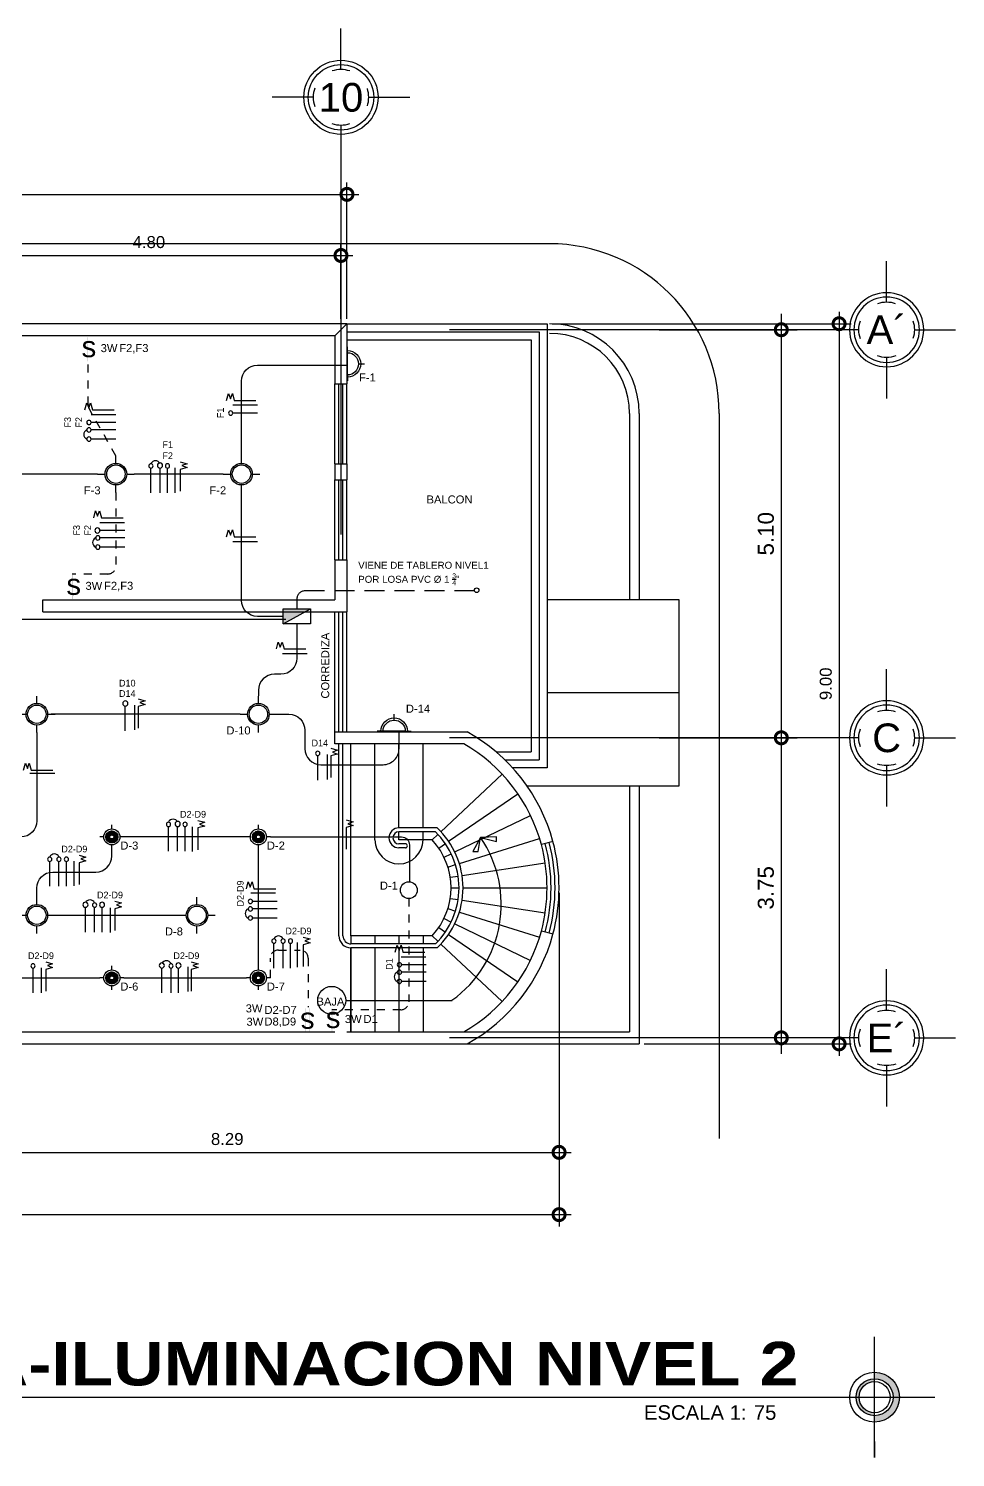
# Model space of a CAD drawing. Header units: inches. Extents: x -370 to 18, y -197 to 199.
# Drawn here: x -274.77 to -263.2, y -147.54 to -129.68 of the extents above; entities that cross this region are included whole.
import ezdxf
from ezdxf.enums import TextEntityAlignment as Align

# ---------------------------------------------------------------- set-up
doc = ezdxf.new("R2010")
doc.units = ezdxf.units.IN
doc.header["$MEASUREMENT"] = 0
doc.header["$PDMODE"] = 34
doc.header["$PDSIZE"] = 0.2
for name, pattern in [('CENTER2', [28.575, 19.05, -3.175, 3.175, -3.175]), ('DASHED', [0.75, 0.5, -0.25]), ('DASHED2', [0.375, 0.25, -0.125])]:
    doc.linetypes.add(name, pattern=pattern)
for name, color, linetype in [('-EJES', 1, 'Continuous'), ('ejes y cotas', 5, 'Continuous'), ('iluminacion', 2, 'Continuous'), ('labeltit', 3, 'Continuous'), ('PLANILLA', 7, 'Continuous')]:
    doc.layers.add(name, color=color, linetype=linetype)
doc.styles.add('1', font='arial.ttf')
doc.styles.add('2', font='')
doc.styles.add('ARIAL', font='arial.ttf', dxfattribs={"height": 0.14})
doc.styles.get("Standard").update_dxf_attribs({"font": 'arial.ttf'})
doc.styles.add('Txt-02', font='ERASLGHT.TTF')
doc.styles.get('2').set_extended_font_data('Arial Black')
doc.dimstyles.new('E100', dxfattribs={"dimtxt": 0.15, "dimasz": 0.15, "dimexe": 0.15, "dimexo": 0.0625, "dimgap": 0.09, "dimtad": 1, "dimzin": 0, "dimdsep": 46, "dimtxsty": 'Standard', "dimblk": 'DOTSMALL', "dimcen": 0.09, "dimdle": 0.15, "dimclrd": 1, "dimclre": 1, "dimclrt": 2, "dimazin": 0, "dimtfac": 1, "dimtofl": 0, "dimtmove": 1, "dimatfit": 1, "dimldrblk": 'OPEN90', "dimfxl": 1, "dimtolj": 1, "dimtzin": 0, "dimarcsym": 0})

# ---------------------------------------------------------------- blocks, each defined once
blk = doc.blocks.new('EJE NORTE NUEVO')
at = {"color": 8}
for p, q in [((0, 3.252), (0, 3.764)), ((-0.347, 2.905), (-0.859, 2.905)), ((0.347, 2.905), (0.859, 2.905))]:
    blk.add_line(p, q, dxfattribs=at)
at = {"color": 2, "linetype": 'CENTER2'}
blk.add_line((0, 2.558), (0, -2.558), dxfattribs=at)
at = {"color": 8}
blk.add_circle((0, 2.905), 0.463, dxfattribs=at)
at = {"color": 4}
blk.add_circle((0, 2.905), 0.409, dxfattribs=at)
at = {"color": 8}
for start, end in [(71.4161, 108.5839), (160.6993, 199.2784), (341.7694, 18.2529), (251.0526, 288.9474)]:
    blk.add_arc((0, 2.905), 0.347, start, end, dxfattribs=at)
at = {"color": 4}
blk.add_attdef('A', text='', height=0.358, dxfattribs=at).set_placement((0, 2.905), align=Align.MIDDLE_CENTER)
blk = doc.blocks.new('_DotSmall')
at = {"color": 0, "linetype": 'ByBlock', "const_width": 0.5}
blk.add_lwpolyline([(-0.0625, 0, 1), (0.0625, 0, 1)], format="xyb", close=True, dxfattribs=at)
blk = doc.blocks.new('*D481')
at = {"color": 1, "lineweight": -2, "transparency": 16777216}
for p, q in [((39.859, 9.062), (39.859, 10.003)), ((44.659, 9.062), (44.659, 10.003)), ((39.709, 9.853), (44.809, 9.853))]:
    blk.add_line(p, q, dxfattribs=at)
at = {"layer": 'DEFPOINTS', "color": 0, "transparency": 16777216}
for p in [(44.659, 9.853), (39.859, 9), (44.659, 9)]:
    blk.add_point(p, dxfattribs=at)
at = {"color": 1, "lineweight": -2, "transparency": 16777216, "xscale": 0.3, "yscale": 0.3, "zscale": 0.3, "rotation": 180}
blk.add_blockref('_DotSmall', (39.859, 9.853), dxfattribs=at)
at = {"color": 1, "lineweight": -2, "transparency": 16777216, "xscale": 0.3, "yscale": 0.3, "zscale": 0.3}
blk.add_blockref('_DotSmall', (44.659, 9.853), dxfattribs=at)
at = {"color": 2, "transparency": 16777216, "insert": (42.259, 10.02), "char_height": 0.15, "attachment_point": 5}
blk.add_mtext('\\A1;4.80', dxfattribs=at)
blk = doc.blocks.new('_Open90')
at = {"color": 0, "linetype": 'ByBlock', "lineweight": -2}
for p, q in [((0, 0), (-1, 0)), ((-0.5, 0.5), (0, 0)), ((0, 0), (-0.5, -0.5))]:
    blk.add_line(p, q, dxfattribs=at)
blk = doc.blocks.new('*D482')
at = {"color": 1, "lineweight": -2, "transparency": 16777216}
for p, q in [((29.384, 9.062), (29.384, 10.767)), ((44.734, 9.062), (44.734, 10.767)), ((29.234, 10.617), (44.884, 10.617))]:
    blk.add_line(p, q, dxfattribs=at)
at = {"layer": 'DEFPOINTS', "color": 0, "transparency": 16777216}
for p in [(44.734, 10.617), (29.384, 9), (44.734, 9)]:
    blk.add_point(p, dxfattribs=at)
at = {"color": 1, "lineweight": -2, "transparency": 16777216, "xscale": 0.3, "yscale": 0.3, "zscale": 0.3, "rotation": 180}
blk.add_blockref('_DotSmall', (29.384, 10.617), dxfattribs=at)
at = {"color": 1, "lineweight": -2, "transparency": 16777216, "xscale": 0.3, "yscale": 0.3, "zscale": 0.3}
blk.add_blockref('_DotSmall', (44.734, 10.617), dxfattribs=at)
at = {"color": 2, "transparency": 16777216, "insert": (37.059, 10.783), "char_height": 0.15, "attachment_point": 5}
blk.add_mtext('\\A1;15.35', dxfattribs=at)
blk = doc.blocks.new('*D487')
at = {"color": 1, "lineweight": -2, "transparency": 16777216}
for p, q in [((47.384, 1.888), (47.384, -1.506)), ((39.092, -0.062), (39.092, -1.506)), ((38.942, -1.356), (47.534, -1.356))]:
    blk.add_line(p, q, dxfattribs=at)
at = {"layer": 'DEFPOINTS', "color": 0, "transparency": 16777216}
for p in [(47.384, 1.95), (39.092, 0), (47.384, -1.356)]:
    blk.add_point(p, dxfattribs=at)
at = {"color": 1, "lineweight": -2, "transparency": 16777216, "xscale": 0.3, "yscale": 0.3, "zscale": 0.3, "rotation": 180}
blk.add_blockref('_DotSmall', (39.092, -1.356), dxfattribs=at)
at = {"color": 1, "lineweight": -2, "transparency": 16777216, "xscale": 0.3, "yscale": 0.3, "zscale": 0.3}
blk.add_blockref('_DotSmall', (47.384, -1.356), dxfattribs=at)
at = {"color": 2, "transparency": 16777216, "insert": (43.238, -1.19), "char_height": 0.15, "attachment_point": 5}
blk.add_mtext('\\A1;8.29', dxfattribs=at)
blk = doc.blocks.new('*D488')
at = {"color": 1, "lineweight": -2, "transparency": 16777216}
for p, q in [((29.384, -0.062), (29.384, -2.284)), ((47.384, -0.062), (47.384, -2.284)), ((29.234, -2.134), (47.534, -2.134))]:
    blk.add_line(p, q, dxfattribs=at)
at = {"layer": 'DEFPOINTS', "color": 0, "transparency": 16777216}
for p in [(29.384, 0), (47.384, 0), (47.384, -2.134)]:
    blk.add_point(p, dxfattribs=at)
at = {"color": 1, "lineweight": -2, "transparency": 16777216, "xscale": 0.3, "yscale": 0.3, "zscale": 0.3, "rotation": 180}
blk.add_blockref('_DotSmall', (29.384, -2.134), dxfattribs=at)
at = {"color": 1, "lineweight": -2, "transparency": 16777216, "xscale": 0.3, "yscale": 0.3, "zscale": 0.3}
blk.add_blockref('_DotSmall', (47.384, -2.134), dxfattribs=at)
at = {"color": 2, "transparency": 16777216, "insert": (38.384, -1.968), "char_height": 0.15, "attachment_point": 5}
blk.add_mtext('\\A1;18.00', dxfattribs=at)
blk = doc.blocks.new('*D143')
at = {"color": 1, "lineweight": -2, "transparency": 16777216}
for p, q in [((-191.853, 114.409), (-191.853, 108.909)), ((-193.38, 114.209), (-191.653, 114.209)), ((-193.38, 109.109), (-191.653, 109.109))]:
    blk.add_line(p, q, dxfattribs=at)
at = {"layer": 'DEFPOINTS', "color": 0, "transparency": 16777216}
for p in [(-193.442, 114.209), (-193.442, 109.109), (-191.853, 109.109)]:
    blk.add_point(p, dxfattribs=at)
at = {"color": 1, "lineweight": -2, "transparency": 16777216, "xscale": 0.3, "yscale": 0.3, "zscale": 0.3}
for p, rotation in [((-191.853, 114.209), 90), ((-191.853, 109.109), 270)]:
    blk.add_blockref('_DotSmall', p, dxfattribs=dict(at, rotation=rotation))
at = {"color": 2, "transparency": 16777216, "insert": (-192.045, 111.659), "char_height": 0.2, "attachment_point": 5, "rotation": 90}
blk.add_mtext('\\A1;5.10', dxfattribs=at)
blk = doc.blocks.new('*D144')
at = {"color": 1, "lineweight": -2, "transparency": 16777216}
for p, q in [((-191.853, 109.309), (-191.853, 105.159)), ((-193.38, 109.109), (-191.653, 109.109)), ((-191.916, 105.359), (-192.053, 105.359))]:
    blk.add_line(p, q, dxfattribs=at)
at = {"layer": 'DEFPOINTS', "color": 0, "transparency": 16777216}
for p in [(-193.442, 109.109), (-191.853, 105.359), (-191.853, 105.359)]:
    blk.add_point(p, dxfattribs=at)
at = {"color": 1, "lineweight": -2, "transparency": 16777216, "xscale": 0.3, "yscale": 0.3, "zscale": 0.3}
for p, rotation in [((-191.853, 109.109), 90), ((-191.853, 105.359), 270)]:
    blk.add_blockref('_DotSmall', p, dxfattribs=dict(at, rotation=rotation))
at = {"color": 2, "transparency": 16777216, "insert": (-192.045, 107.234), "char_height": 0.2, "attachment_point": 5, "rotation": 90}
blk.add_mtext('\\A1;3.75', dxfattribs=at)
blk = doc.blocks.new('*D489')
at = {"color": 1, "lineweight": -2, "transparency": 16777216}
for p, q in [((50.882, 9.15), (50.882, -0.15)), ((47.297, 9), (51.032, 9)), ((48.447, 0), (51.032, 0))]:
    blk.add_line(p, q, dxfattribs=at)
at = {"layer": 'DEFPOINTS', "color": 0, "transparency": 16777216}
for p in [(47.234, 9), (48.384, 0), (50.882, 0)]:
    blk.add_point(p, dxfattribs=at)
at = {"color": 1, "lineweight": -2, "transparency": 16777216, "xscale": 0.3, "yscale": 0.3, "zscale": 0.3}
for p, rotation in [((50.882, 9), 90), ((50.882, 0), 270)]:
    blk.add_blockref('_DotSmall', p, dxfattribs=dict(at, rotation=rotation))
at = {"color": 2, "transparency": 16777216, "insert": (50.716, 4.5), "char_height": 0.15, "attachment_point": 5, "rotation": 90}
blk.add_mtext('\\A1;9.00', dxfattribs=at)
blk = doc.blocks.new('A$C1AA36A80')
at = {"layer": 'iluminacion'}
h = blk.add_hatch(color=2, dxfattribs=at)
h.dxf.hatch_style = 1
h.paths.add_polyline_path([(0.072, -0.053), (0.081, -0.053), (0.081, 0.248), (0.072, 0.248)])
at = {"layer": 'iluminacion', "color": 2, "style": 'ARIAL'}
blk.add_text('s', height=0.262, dxfattribs=at).set_placement((0, 0))
blk = doc.blocks.new('FFF')
at = {"color": 3}
for p, q in [((2315.17, 1396.34), (2315.17, 1396.433)), ((2314.941, 1396.205), (2315.035, 1396.205)), ((2315.304, 1396.205), (2315.398, 1396.205)), ((2315.17, 1395.977), (2315.17, 1396.07))]:
    blk.add_line(p, q, dxfattribs=at)
at = {"color": 4}
for radius in [0.135, 0.115]:
    blk.add_circle((2315.17, 1396.205), radius, dxfattribs=at)
blk = doc.blocks.new('LAMPARA')
h = blk.add_hatch()
h.set_pattern_fill('ANSI31', color=8, scale=0.14)
h.set_pattern_definition([(45, (-82.465871, -110.801601), (-0.0123743687, 0.0123743687), [])])
h.paths.add_polyline_path([(0.3, 0, 1), (-0.3, 0, 1)])
h.paths.add_polyline_path([(0.1, 0, -1), (-0.1, 0, -1)], flags=16)
at = {"color": 3}
for p, q in [((-0.4, 0), (-0.6, 0)), ((0, 0.4), (0, 0.6)), ((0.6, 0), (0.4, 0)), ((0, -0.6), (0, -0.4))]:
    blk.add_line(p, q, dxfattribs=at)
for radius in [0.4, 0.3, 0.3, 0.1]:
    blk.add_circle((0, 0), radius, dxfattribs=at)
blk = doc.blocks.new('werwerrwew')
at = {"layer": '-EJES', "color": 2, "linetype": 'Continuous'}
for p, q in [((-8441024.303, 2239910.426), (-8441024.389, 2239910.426)), ((-8441023.982, 2239910.426), (-8441023.896, 2239910.426)), ((-8441024.142, 2239910.266), (-8441024.142, 2239910.18))]:
    blk.add_line(p, q, dxfattribs=at)
blk.add_arc((-8441024.142, 2239910.426), 0.192, 180, 0, dxfattribs=at)
at = {"layer": '-EJES', "color": 3, "linetype": 'Continuous'}
blk.add_arc((-8441024.142, 2239910.426), 0.16, 180, 0, dxfattribs=at)
at = {"layer": 'labeltit'}
blk.add_line((-8441023.982, 2239910.426), (-8441024.303, 2239910.426), dxfattribs=at)
blk = doc.blocks.new('A$C75B91995')
at = {"layer": 'iluminacion'}
h = blk.add_hatch(color=2, dxfattribs=at)
h.dxf.hatch_style = 1
h.paths.add_polyline_path([(-0.055, -0.294), (-0.046, -0.294), (-0.046, 0), (-0.055, 0)])
h = blk.add_hatch(color=2, dxfattribs=at)
h.dxf.hatch_style = 1
h.paths.add_polyline_path([(-0.008, -0.294), (0, -0.294), (0, 0), (-0.008, 0)])
at = {"layer": 'iluminacion', "color": 2, "style": 'ARIAL'}
blk.add_text('s', height=0.262, dxfattribs=at).set_placement((-0.121, -0.239))
blk = doc.blocks.new('*U691')
h = blk.add_hatch(color=1)
h.paths.add_polyline_path([(25.671, 0), (25.712, 0, 0.414214), (25.926, -0.214), (25.926, -0.255, -0.414214)])
h.paths.add_polyline_path([(25.926, 0.255), (25.926, 0.214, 0.414214), (25.712, 0), (25.671, 0, -0.414214)])
h = blk.add_hatch(color=1)
h.paths.add_polyline_path([(25.926, 0.255), (25.926, 0.343, -0.414214), (26.269, 0), (26.18, 0, 0.414214)])
h.paths.add_polyline_path([(26.18, 0), (26.269, 0, -0.414214), (25.926, -0.343), (25.926, -0.255, 0.414214)])
at = {"color": 13}
for p, q in [((25.926, -0.83), (25.926, 0.83)), ((0, 0), (26.755, 0))]:
    blk.add_line(p, q, dxfattribs=at)
at = {"color": 5}
for p, q in [((25.926, 0.611), (25.926, 0.83)), ((0, 0), (0.218, 0)), ((26.537, 0), (26.755, 0)), ((25.926, -0.611), (25.926, -0.83))]:
    blk.add_line(p, q, dxfattribs=at)
at = {"color": 13}
for radius in [0.343, 0.255, 0.214]:
    blk.add_circle((25.926, 0), radius, dxfattribs=at)
at = {"color": 2, "linetype": 'Continuous', "style": '1'}
blk.add_text('ESCALA 1:', height=0.2, dxfattribs=at).set_placement((22.75, -0.311))
at = {"color": 1, "linetype": 'Continuous', "style": '2'}
blk.add_attdef('TITULO', (0.308, 0.162), '', height=0.6, dxfattribs=at)
at = {"color": 2, "linetype": 'Continuous', "style": '1'}
blk.add_attdef('DESCRIPCION', (0.308, -0.373), '', height=0.2, dxfattribs=at)
at = {"color": 2, "style": '1'}
blk.add_attdef('ESCALA', (24.263, -0.311), '', height=0.2, dxfattribs=at)
blk = doc.blocks.new('A$C4C712806')
at = {"color": 8}
for p, q in [((47.264, 10), (27.508, 10)), ((44.734, 9), (39.059, 9)), ((44.584, 8.85), (44.734, 9)), ((44.734, 9), (44.734, 8.25)), ((44.734, 9), (47.234, 9)), ((47.234, 9), (47.234, 8.25)), ((47.234, 9), (47.234, 3.45)), ((44.584, 8.85), (39.934, 8.85)), ((44.584, 8.85), (44.584, 8.25)), ((44.734, 8.9), (47.134, 8.9)), ((44.734, 8.8), (47.034, 8.8)), ((47.034, 8.8), (47.034, 3.65)), ((47.134, 8.9), (47.134, 3.55)), ((44.584, 8.25), (44.734, 8.25)), ((48.264, 7.88), (48.264, 5.55)), ((48.384, 7.88), (48.384, 5.55)), ((49.384, 7.88), (49.384, -1.183)), ((44.584, 7.25), (44.584, 7.05)), ((44.584, 7.25), (44.734, 7.25)), ((44.584, 7.25), (44.584, 7.05)), ((44.734, 7.25), (44.734, 7.05)), ((44.734, 7.25), (44.734, 7.05)), ((44.584, 7.05), (44.734, 7.05)), ((44.584, 6.05), (44.584, 5.55)), ((44.584, 6.05), (44.734, 6.05)), ((44.734, 6.05), (44.734, 5.4)), ((40.934, 5.55), (44.584, 5.55)), ((40.934, 5.4), (40.934, 5.55)), ((40.934, 5.4), (44.734, 5.4)), ((44.734, 3.9), (44.734, 5.4)), ((48.884, 4.388), (47.234, 4.388)), ((44.584, 3.9), (46.234, 3.9)), ((44.584, 3.75), (44.584, 3.9)), ((46.195, 3.75), (44.584, 3.75)), ((44.634, 1.35), (44.634, 3.75)), ((44.684, 1.35), (44.684, 3.75)), ((44.784, 1.35), (44.784, 3.75)), ((45.084, 2.55), (45.084, 3.75)), ((45.384, 2.7), (45.384, 3.75)), ((45.684, 2.7), (45.684, 3.75)), ((46.597, 3.65), (47.034, 3.65)), ((46.707, 3.55), (47.134, 3.55)), ((47.234, 3.45), (46.804, 3.45)), ((45.907, 2.652), (46.674, 3.37)), ((48.264, 3.225), (48.264, 0.15)), ((48.384, 3.225), (48.384, 0)), ((46.004, 2.532), (46.87, 3.126)), ((45.86, 2.7), (45.384, 2.7)), ((46.082, 2.398), (47.026, 2.856)), ((45.84, 2.65), (45.384, 2.65)), ((45.384, 2.55), (45.384, 2.65)), ((45.798, 2.55), (45.384, 2.55)), ((45.684, 2.55), (45.684, 2.65)), ((45.798, 2.55), (45.871, 2.618)), ((45.88, 2.447), (45.963, 2.504)), ((46.138, 2.255), (47.141, 2.566)), ((47.308, 2.529), (47.163, 2.49)), ((45.464, 2.5), (45.384, 2.5)), ((45.464, 2.45), (45.384, 2.45)), ((45.947, 2.333), (46.037, 2.377)), ((45.995, 2.21), (46.091, 2.24)), ((46.173, 2.104), (47.211, 2.261)), ((46.025, 2.082), (46.123, 2.097)), ((46.025, 1.818), (46.123, 1.803)), ((46.034, 1.95), (46.134, 1.95)), ((46.173, 1.796), (47.211, 1.639)), ((46.184, 1.95), (47.234, 1.95)), ((45.995, 1.69), (46.091, 1.66)), ((46.138, 1.645), (47.141, 1.334)), ((45.88, 1.453), (45.963, 1.396)), ((45.947, 1.567), (46.037, 1.523)), ((46.082, 1.502), (47.026, 1.044)), ((44.684, 1.35), (44.684, 1.35)), ((45.798, 1.35), (44.784, 1.35)), ((44.784, 1.35), (44.784, 1.25)), ((45.084, 1.35), (45.084, 1.25)), ((45.384, 1.35), (45.384, 1.25)), ((45.684, 1.35), (45.684, 1.25)), ((45.798, 1.35), (45.871, 1.282)), ((46.004, 1.368), (46.87, 0.774)), ((47.308, 1.371), (47.163, 1.41)), ((45.84, 1.25), (44.784, 1.25)), ((45.86, 1.2), (44.784, 1.2)), ((44.784, 1.2), (44.784, 0.15)), ((44.784, 0.15), (44.784, 1.2)), ((45.084, 1.2), (45.084, 0.15)), ((45.384, 1.2), (45.384, 0.15)), ((45.684, 1.2), (45.684, 0.15)), ((45.907, 1.248), (46.674, 0.53)), ((29.384, 0), (48.384, 0)), ((39.167, 0.15), (44.584, 0.15)), ((44.734, 0.15), (48.264, 0.15))]:
    blk.add_line(p, q, dxfattribs=at)
at = {"color": 1}
for p, q in [((44.584, 7.25), (44.584, 8.25)), ((44.734, 7.25), (44.734, 8.25)), ((44.584, 6.05), (44.584, 7.05)), ((44.734, 6.05), (44.734, 7.05)), ((44.584, 3.9), (44.584, 5.4)), ((44.734, 3.9), (44.734, 5.4))]:
    blk.add_line(p, q, dxfattribs=at)
at = {"color": 2}
for p, q in [((44.634, 7.25), (44.634, 8.25)), ((44.684, 7.25), (44.684, 8.25)), ((44.634, 6.05), (44.634, 7.05)), ((44.684, 6.05), (44.684, 7.05)), ((44.634, 3.9), (44.634, 5.4)), ((44.684, 3.9), (44.684, 5.4))]:
    blk.add_line(p, q, dxfattribs=at)
at = {"color": 8, "ltscale": 0.3}
blk.add_lwpolyline([(46.984, 3.225), (46.984, 3.225), (48.884, 3.225), (48.884, 5.55), (47.234, 5.55)], dxfattribs=at)
at = {"color": 8}
for points in [[(46.402, 2.581), (46.306, 2.404), (46.374, 2.404), (46.402, 2.581), (46.6, 2.531), (46.6, 2.587), (46.402, 2.581)], [(44.717, 0.544), (46.047, 0.544)]]:
    blk.add_lwpolyline(points, dxfattribs=at)
blk.add_circle((44.543, 0.544), 0.175, dxfattribs=at)
for centre, radius, start, end in [((47.264, 7.88), 2.12, 0, 90), ((47.264, 7.88), 1.12, 0, 90), ((47.264, 7.88), 1, 0, 90), ((45.156, 1.95), 2.228, 15.0705, 61.0594), ((45.156, 1.95), 2.078, 15.0705, 60.0096), ((45.384, 2.575), 0.125, 90, 270), ((45.156, 1.95), 1.028, 313.165, 46.835), ((45.384, 2.55), 0.3, 180, 0), ((45.384, 2.575), 0.075, 90, 270), ((45.156, 1.95), 0.878, 316.9083, 43.0917), ((45.156, 1.95), 0.978, 314.3113, 45.6887), ((45.183, 1.744), 1.478, 305.7313, 34.4734), ((45.156, 1.95), 2.128, 344.9295, 15.0705), ((45.156, 1.95), 2.178, 344.9295, 15.0705), ((45.156, 1.95), 2.228, 344.9295, 15.0705), ((45.464, 2.475), 0.025, 270, 90), ((45.156, 1.95), 2.078, 344.9295, 15.0705), ((44.784, 1.35), 0.15, 180, 270), ((44.784, 1.35), 0.1, 180, 270), ((45.156, 1.95), 2.078, 299.9904, 344.9295), ((45.156, 1.95), 2.228, 298.9406, 344.9295)]:
    blk.add_arc(centre, radius, start, end, dxfattribs=at)
blk.add_blockref('EJE NORTE NUEVO', (44.659, 8.925)).add_auto_attribs({'A': '10'})
ref = blk.add_blockref('EJE NORTE NUEVO', (48.571, 8.925), dxfattribs=dict(xscale=-1, rotation=270))
ref.add_attrib('A', 'A´', dxfattribs={"color": 4, "height": 0.3581}).set_placement((51.476, 8.925), align=Align.MIDDLE_CENTER)
ref = blk.add_blockref('EJE NORTE NUEVO', (48.571, 3.825), dxfattribs=dict(xscale=-1, rotation=270))
ref.add_attrib('A', 'C', dxfattribs={"color": 4, "height": 0.358}).set_placement((51.476, 3.825), align=Align.MIDDLE_CENTER)
ref = blk.add_blockref('EJE NORTE NUEVO', (48.571, 0.075), dxfattribs=dict(xscale=-1, rotation=270))
ref.add_attrib('A', 'E´', dxfattribs={"color": 4, "height": 0.3581}).set_placement((51.476, 0.075), align=Align.MIDDLE_CENTER)
at = {"color": 8, "char_height": 0.1, "attachment_point": 1}
for s, insert in [('BALCON ', (45.728, 6.854)), ('BAJA', (44.353, 0.579))]:
    blk.add_mtext(s, dxfattribs=dict(at, insert=insert))
at = {"color": 8, "insert": (44.412, 5.138), "char_height": 0.1, "attachment_point": 3, "rotation": 90}
blk.add_mtext('CORREDIZA', dxfattribs=at)
for base, p1, p2, picture, middle in [((44.734, 10.617), (29.384, 9), (44.734, 9), '*D482', (37.059, 10.783)), ((44.659, 9.853), (39.859, 9), (44.659, 9), '*D481', (42.259, 10.02)), ((47.384, -1.356), (39.092, 0), (47.384, 1.95), '*D487', (43.238, -1.19)), ((47.384, -2.134), (29.384, 0), (47.384, 0), '*D488', (38.384, -1.968))]:
    dim = blk.add_linear_dim(base=base, p1=p1, p2=p2, dimstyle='E100')
    dim.commit()
    dim.dimension.update_dxf_attribs({"geometry": picture, "text_midpoint": middle})
dim = blk.add_linear_dim(base=(50.882, 0), p1=(47.234, 9), p2=(48.384, 0), angle=90, dimstyle='E100')
dim.commit()
dim.dimension.update_dxf_attribs({"geometry": '*D489', "text_midpoint": (50.716, 4.5)})
for base, p1, p2, picture, middle in [((50.16, 3.825), (48.571, 8.925), (48.571, 3.825), '*D143', (49.968, 6.375)), ((50.16, 0.075), (48.571, 3.825), (50.16, 0.075), '*D144', (49.968, 1.95))]:
    dim = blk.add_linear_dim(base=base, p1=p1, p2=p2, angle=90, dimstyle='E100')
    dim.commit()
    dim.dimension.update_dxf_attribs({"geometry": picture, "text_midpoint": middle, "insert": (242.013, -105.284)})

msp = doc.modelspace()

# ---------------------------------------------------------------- linework, layer by layer
at = {"color": 2}
for p, q in [((-271.91499, -134.39116), (-272.22412, -134.39116)), ((-273.68551, -134.50865), (-273.99464, -134.50865)), ((-272.94189, -135.48298), (-272.94189, -135.17385)), ((-273.57478, -135.85841), (-273.88391, -135.85841)), ((-271.91499, -136.09635), (-272.22412, -136.09635)), ((-271.29313, -137.49799), (-271.60226, -137.49799)), ((-273.44573, -138.4474), (-273.44573, -138.13826)), ((-271.04102, -139.06587), (-271.04102, -138.75673)), ((-274.4485, -138.99138), (-274.75764, -138.99138)), ((-272.72502, -139.96932), (-272.72502, -139.66018)), ((-270.84655, -139.96105), (-270.84655, -139.65191)), ((-274.20478, -140.39841), (-274.20478, -140.08928)), ((-271.69013, -140.48648), (-271.99926, -140.48648)), ((-273.75044, -140.98017), (-273.75044, -140.67104)), ((-271.41511, -141.4134), (-271.41511, -141.10426)), ((-274.61417, -141.73218), (-274.61417, -141.42304)), ((-272.7816, -141.7169), (-272.7816, -141.40776)), ((-269.81096, -141.28605), (-270.12009, -141.28605))]:
    msp.add_line(p, q, dxfattribs=at)
at = {"color": 3, "linetype": 'DASHED', "ltscale": 0.15}
for points in [[(-273.68432, -135.02302), (-274.018, -134.43215, -0.12923005), (-274.03092, -134.38297), (-274.03092, -133.78935)], [(-273.68432, -135.47945), (-273.68432, -136.3996, -0.41421356), (-273.78432, -136.4996), (-274.23141, -136.4996)], [(-270.0243, -140.55564), (-270.0243, -141.84491, -0.41421356), (-270.1243, -141.94491), (-270.98709, -141.94491)], [(-271.75383, -141.54768), (-271.75383, -141.29951, -0.41421356), (-271.65383, -141.19951), (-271.38204, -141.19951, -0.41421356), (-271.28204, -141.29951), (-271.28204, -141.91481)]]:
    msp.add_lwpolyline(points, format="xyb", dxfattribs=at)
at = {"color": 4}
for points in [[(-272.11514, -135.02302), (-272.11514, -134.08948, -0.41421356), (-271.91514, -133.88948), (-270.79643, -133.88948)], [(-273.91254, -135.25123), (-276.0228, -135.25123, -0.41421356), (-276.2228, -135.05123), (-276.2228, -134.78151, 0.41421356), (-276.4228, -134.58151), (-277.34394, -134.58151)], [(-271.5945, -137.02917), (-271.91514, -137.02917, -0.41421356), (-272.11514, -136.82917), (-272.11514, -135.47945)], [(-271.5594, -137.06844), (-278.91975, -137.06844, 0.41421356), (-279.11975, -137.26844), (-279.11975, -138.05208, -0.41421356), (-279.31975, -138.25208), (-281.15435, -138.25208)], [(-271.42283, -137.1225), (-271.42283, -137.5525, -0.41421356), (-271.62283, -137.7525), (-271.70383, -137.7525, 0.41421356), (-271.90383, -137.9525), (-271.90383, -138.02386)], [(-271.67562, -138.25208), (-271.52238, -138.25208, -0.41421356), (-271.32238, -138.45208), (-271.32238, -138.6823, 0.41421356), (-271.12238, -138.8823), (-270.34643, -138.8823, 0.41421388), (-270.14643, -138.6823), (-270.14643, -138.46447)], [(-274.67176, -138.4803), (-274.67176, -139.58559, -0.41421356), (-274.87176, -139.78559), (-275.54512, -139.78559)], [(-271.75383, -139.78559), (-270.11596, -139.78559, -0.41421356), (-270.01596, -139.88559), (-270.01596, -140.34599)], [(-274.67176, -140.53631), (-274.67176, -140.42377, -0.41421356), (-274.47176, -140.22377), (-273.93451, -140.22377, 0.41421356), (-273.73451, -140.02377), (-273.73451, -139.93559)]]:
    msp.add_lwpolyline(points, format="xyb", dxfattribs=at)
at = {"color": 2, "flags": 128}
for points in [[(-272.30057, -134.32929), (-272.27685, -134.24386), (-272.25291, -134.30855), (-272.22897, -134.24386), (-272.20525, -134.32929), (-271.9334, -134.32929)], [(-274.07109, -134.44677), (-274.04737, -134.36135), (-274.02343, -134.42604), (-273.99948, -134.36135), (-273.97577, -134.44677), (-273.70392, -134.44677)], [(-272.88002, -135.0974), (-272.79459, -135.12112), (-272.85928, -135.14506), (-272.79459, -135.16901), (-272.88002, -135.19272), (-272.88002, -135.46457)], [(-273.96036, -135.79653), (-273.93664, -135.71111), (-273.9127, -135.7758), (-273.88875, -135.71111), (-273.86504, -135.79653), (-273.59319, -135.79653)], [(-272.30057, -136.03447), (-272.27685, -135.94905), (-272.25291, -136.01374), (-272.22897, -135.94905), (-272.20525, -136.03447), (-271.9334, -136.03447)], [(-271.6787, -137.43611), (-271.65499, -137.35069), (-271.63104, -137.41538), (-271.6071, -137.35069), (-271.58338, -137.43611), (-271.31153, -137.43611)], [(-273.40409, -138.05894), (-273.31867, -138.08266), (-273.38336, -138.1066), (-273.31867, -138.13055), (-273.40409, -138.15426), (-273.40409, -138.42611)], [(-270.99939, -138.67741), (-270.91397, -138.70113), (-270.97866, -138.72507), (-270.91397, -138.74902), (-270.99939, -138.77273), (-270.99939, -139.04458)], [(-274.83696, -138.94975), (-274.81324, -138.86433), (-274.7893, -138.92902), (-274.76535, -138.86433), (-274.74164, -138.94975), (-274.46979, -138.94975)], [(-272.65993, -139.57806), (-272.5745, -139.60178), (-272.63919, -139.62572), (-272.5745, -139.64967), (-272.65993, -139.67338), (-272.65993, -139.94523)], [(-270.80492, -139.57259), (-270.7195, -139.59631), (-270.78419, -139.62025), (-270.7195, -139.6442), (-270.80492, -139.66791), (-270.80492, -139.93976)], [(-274.1429, -140.01283), (-274.05748, -140.03655), (-274.12217, -140.06049), (-274.05748, -140.08444), (-274.1429, -140.10815), (-274.1429, -140.38)], [(-272.05394, -140.43198), (-272.03023, -140.34656), (-272.00628, -140.41125), (-271.98234, -140.34656), (-271.95862, -140.43198), (-271.68677, -140.43198)], [(-273.69765, -140.58703), (-273.61223, -140.61075), (-273.67692, -140.63469), (-273.61223, -140.65863), (-273.69765, -140.68235), (-273.69765, -140.9542)], [(-271.34344, -141.03698), (-271.25802, -141.06069), (-271.32271, -141.08464), (-271.25802, -141.10858), (-271.34344, -141.1323), (-271.34344, -141.40415)], [(-270.19283, -141.22446), (-270.16912, -141.13904), (-270.14517, -141.20373), (-270.12123, -141.13904), (-270.09751, -141.22446), (-269.82566, -141.22446)], [(-274.5602, -141.34618), (-274.47478, -141.3699), (-274.53947, -141.39384), (-274.47478, -141.41779), (-274.5602, -141.4415), (-274.5602, -141.71335)], [(-272.743, -141.34618), (-272.65758, -141.3699), (-272.72227, -141.39384), (-272.65758, -141.41779), (-272.743, -141.4415), (-272.743, -141.71335)]]:
    msp.add_lwpolyline(points, dxfattribs=at)
for points in [[(-271.91384, -134.4882), (-272.22297, -134.4882, 2145.53606726), (-272.22297, -134.48825)], [(-273.68435, -134.60569), (-273.99348, -134.60569, 2145.53606726), (-273.99348, -134.60574)], [(-273.68435, -134.69904), (-273.99348, -134.69904, 2145.53606726), (-273.99348, -134.69909)], [(-273.68435, -134.81349), (-273.99348, -134.81349, 2145.53606726), (-273.99348, -134.81354)], [(-273.24673, -135.48414), (-273.24673, -135.175, 2145.53606726), (-273.24678, -135.175)], [(-273.13228, -135.48414), (-273.13228, -135.175, 2145.53606726), (-273.13234, -135.175)], [(-273.03893, -135.48414), (-273.03893, -135.175, 2145.53606726), (-273.03898, -135.175)], [(-273.57362, -135.95544), (-273.88276, -135.95544, 2145.53606726), (-273.88276, -135.9555)], [(-273.57362, -136.0488), (-273.88276, -136.0488, 2145.53606726), (-273.88276, -136.04885)], [(-273.57362, -136.16324), (-273.88276, -136.16324, 2145.53606726), (-273.88276, -136.16329)], [(-273.56585, -138.45895), (-273.56585, -138.14981, 2145.53606726), (-273.56591, -138.14981)], [(-271.16115, -139.07742), (-271.16115, -138.76828, 2145.53606726), (-271.1612, -138.76828)], [(-273.02664, -139.9648), (-273.02664, -139.65566, 2145.53606726), (-273.02669, -139.65566)], [(-272.91219, -139.9648), (-272.91219, -139.65566, 2145.53606726), (-272.91225, -139.65566)], [(-272.81884, -139.9648), (-272.81884, -139.65566, 2145.53606726), (-272.81889, -139.65566)], [(-274.50962, -140.39957), (-274.50962, -140.09043, 2145.53606726), (-274.50967, -140.09043)], [(-274.39517, -140.39957), (-274.39517, -140.09043, 2145.53606726), (-274.39522, -140.09043)], [(-274.30182, -140.39957), (-274.30182, -140.09043, 2145.53606726), (-274.30187, -140.09043)], [(-274.06436, -140.97376), (-274.06436, -140.66463, 2145.53606726), (-274.06442, -140.66463)], [(-273.94992, -140.97376), (-273.94992, -140.66463, 2145.53606726), (-273.94997, -140.66463)], [(-273.85656, -140.97376), (-273.85656, -140.66463, 2145.53606726), (-273.85662, -140.66463)], [(-271.66721, -140.59089), (-271.97634, -140.59089, 2145.53606726), (-271.97634, -140.59094)], [(-271.66721, -140.68425), (-271.97634, -140.68425, 2145.53606726), (-271.97634, -140.6843)], [(-271.66721, -140.79869), (-271.97634, -140.79869, 2145.53606726), (-271.97634, -140.79874)], [(-271.71016, -141.42371), (-271.71016, -141.11458, 2145.53606726), (-271.71021, -141.11458)], [(-271.59571, -141.42371), (-271.59571, -141.11458, 2145.53606726), (-271.59576, -141.11458)], [(-271.50236, -141.42371), (-271.50236, -141.11458, 2145.53606726), (-271.50241, -141.11458)], [(-274.71912, -141.73292), (-274.71912, -141.42378, 2145.53606726), (-274.71917, -141.42378)], [(-273.10971, -141.73292), (-273.10971, -141.42378, 2145.53606726), (-273.10977, -141.42378)], [(-272.99527, -141.73292), (-272.99527, -141.42378, 2145.53606726), (-272.99532, -141.42378)], [(-272.90191, -141.73292), (-272.90191, -141.42378, 2145.53606726), (-272.90197, -141.42378)], [(-269.8061, -141.38338), (-270.11523, -141.38338, 2145.53606726), (-270.11523, -141.38343)], [(-269.8061, -141.47673), (-270.11523, -141.47673, 2145.53606726), (-270.11523, -141.47678)], [(-269.8061, -141.59118), (-270.11523, -141.59118, 2145.53606726), (-270.11523, -141.59123)]]:
    msp.add_lwpolyline(points, format="xyb", dxfattribs=at)
at = {"color": 4}
for points in [[(-272.34335, -135.25123), (-273.45611, -135.25123)], [(-272.13205, -138.25208), (-274.49037, -138.25208)], [(-272.05383, -139.78559), (-273.58451, -139.78559)], [(-271.90383, -141.39768), (-271.90383, -139.93559)], [(-274.44354, -140.76453), (-272.89933, -140.76453)], [(-275.54512, -141.54768), (-273.88451, -141.54768)], [(-273.58451, -141.54768), (-272.05383, -141.54768)]]:
    msp.add_lwpolyline(points, dxfattribs=at)
at = {"color": 5, "linetype": 'DASHED2'}
msp.add_lwpolyline([(-269.204, -136.71099), (-271.32283, -136.71099, 0.41421356), (-271.42283, -136.81099), (-271.42283, -136.93583)], format="xyb", dxfattribs=at)
at = {"color": 5}
for centre, radius in [((-269.17685, -136.70235), 0.0285), ((-270.0243, -140.45065), 0.10499)]:
    msp.add_circle(centre, radius, dxfattribs=at)
at = {"color": 2}
for centre, start, end in [((-274.02169, -134.75626), 116.236303, 243.763697), ((-273.18951, -135.1468), 26.236303, 153.763697), ((-273.91096, -136.10602), 116.236303, 243.763697), ((-272.96942, -139.62746), 26.236303, 153.763697), ((-274.45239, -140.06223), 26.236303, 153.763697), ((-274.00714, -140.63643), 26.236303, 153.763697), ((-272.00454, -140.74147), 116.236303, 243.763697), ((-271.65293, -141.08638), 26.236303, 153.763697), ((-273.05249, -141.39558), 26.236303, 153.763697), ((-270.14344, -141.53395), 116.236303, 243.763697)]:
    msp.add_arc(centre, 0.06379, start, end, dxfattribs=at)
at = {"layer": 'PLANILLA', "color": 1}
msp.add_line((-271.5945, -137.1225), (-271.25116, -136.93583), dxfattribs=at)
at = {"layer": 'PLANILLA', "color": 5}
msp.add_lwpolyline([(-271.5945, -137.1225), (-271.5945, -136.93583), (-271.25116, -136.93583), (-271.25116, -137.1225)], close=True, dxfattribs=at)
at = {"layer": 'PLANILLA', "color": 1}
msp.add_solid([(-271.25116, -136.93583), (-271.5945, -136.93583), (-271.5945, -137.1225), (-271.5945, -136.93583)], dxfattribs=at)

# ---------------------------------------------------------------- block references
for name, p in [('A$C4C712806', (-315.5309, -142.37162)), ('A$C1AA36A80', (-274.11203, -133.78935)), ('A$C1AA36A80', (-274.30207, -136.76031)), ('A$C1AA36A80', (-271.06108, -142.17395))]:
    msp.add_blockref(name, p)
at = {"color": 8}
for p in [(-2588.85392, -1531.45619), (-2587.28473, -1531.45619), (-2589.84135, -1534.45703), (-2587.07342, -1534.45703), (-2589.84135, -1536.96949), (-2587.84071, -1536.96949)]:
    msp.add_blockref('FFF', p, dxfattribs=at)
at = {"color": 3, "xscale": 0.25, "yscale": 0.25, "zscale": 0.25}
for p in [(-273.73451, -139.78559), (-271.90383, -139.78559), (-273.73451, -141.54768), (-271.90383, -141.54768)]:
    msp.add_blockref('LAMPARA', p, dxfattribs=at)
at = {"rotation": 179.9999999999999}
msp.add_blockref('A$C75B91995', (-271.31767, -142.22098), dxfattribs=at)
at = {"xscale": 0.9073029058261515, "yscale": 0.9073029058261515, "zscale": 0.9073029058261515}
msp.add_blockref('*U691', (-287.72809, -146.78739), dxfattribs=at).add_auto_attribs({'TITULO': 'PLANTA DE INST. ELECTRICA-ILUMINACION NIVEL 2', 'DESCRIPCION': 'VIVIENDA UNIFAMILIAR 2 NIVELES', 'ESCALA': '75'})
at = {"layer": 'labeltit', "xscale": -0.8666666666666655, "yscale": 0.8666666666666658, "zscale": 0.8666666666666658}
for p, rotation in [((1940992.86662, -7315686.01796), 90.00006231343107), ((7315281.93825, 1941125.19464), 180.000062313431)]:
    msp.add_blockref('werwerrwew', p, dxfattribs=dict(at, rotation=rotation))

# ---------------------------------------------------------------- texts
at = {"color": 2, "insert": (-270.65691, -136.34613), "char_height": 0.0875, "attachment_point": 1}
msp.add_mtext('\\A1;VIENE DE TABLERO NIVEL1\\PPOR LOSA PVC %%C 1 {\\H0.7x;\\S3/4;}"', dxfattribs=at)
at = {"layer": 'ejes y cotas', "color": 1}
for p in [(-273.8738, -133.72625), (-274.06384, -136.6972), (-272.062, -141.97834), (-272.05245, -142.14518), (-270.82285, -142.11085)]:
    msp.add_text('3W', height=0.1, dxfattribs=at).set_placement(p)
at = {"layer": 'ejes y cotas', "color": 2}
for s, p in [('F2,F3', (-273.64158, -133.7253)), ('F-1', (-270.64678, -134.09331)), ('F-3', (-274.08438, -135.5036)), ('F-2', (-272.51519, -135.5036)), ('F2,F3', (-273.83162, -136.69626)), ('D-14', (-270.0605, -138.23222)), ('D-10', (-272.30389, -138.50445)), ('D-3', (-273.62834, -139.94335)), ('D-2', (-271.79766, -139.94335)), ('D-1', (-270.38572, -140.44404)), ('D-8', (-273.07118, -141.0169)), ('D-6', (-273.62834, -141.70544)), ('D-7', (-271.79766, -141.70544)), ('D2-D7', (-271.82786, -141.99737)), ('D8,D9', (-271.82786, -142.14241)), ('D1', (-270.59064, -142.10991))]:
    msp.add_text(s, height=0.1, dxfattribs=at).set_placement(p)
at = {"layer": 'iluminacion', "color": 2, "style": 'Txt-02'}
for s, p in [('F1', (-272.33464, -134.55135)), ('F3', (-274.24427, -134.66884)), ('F2', (-274.10515, -134.66884)), ('F3', (-274.13354, -136.01859)), ('F2', (-273.99442, -136.01859)), ('D2-D9', (-272.08801, -140.65404)), ('D1', (-270.2269, -141.44653))]:
    msp.add_text(s, height=0.084, rotation=90, dxfattribs=at).set_placement(p)
for s, p in [('F1', (-273.10208, -134.92422)), ('F2', (-273.10208, -135.06334)), ('D10', (-273.64407, -137.90538)), ('D14', (-273.64407, -138.03499)), ('D14', (-271.23937, -138.65346)), ('D2-D9', (-272.88199, -139.544)), ('D2-D9', (-274.36497, -139.97877)), ('D2-D9', (-273.91971, -140.55296)), ('D2-D9', (-271.56551, -141.00291)), ('D2-D9', (-274.78227, -141.31212)), ('D2-D9', (-272.96506, -141.31212))]:
    msp.add_text(s, height=0.084, dxfattribs=at).set_placement(p)

doc.saveas('drawing.dxf')
